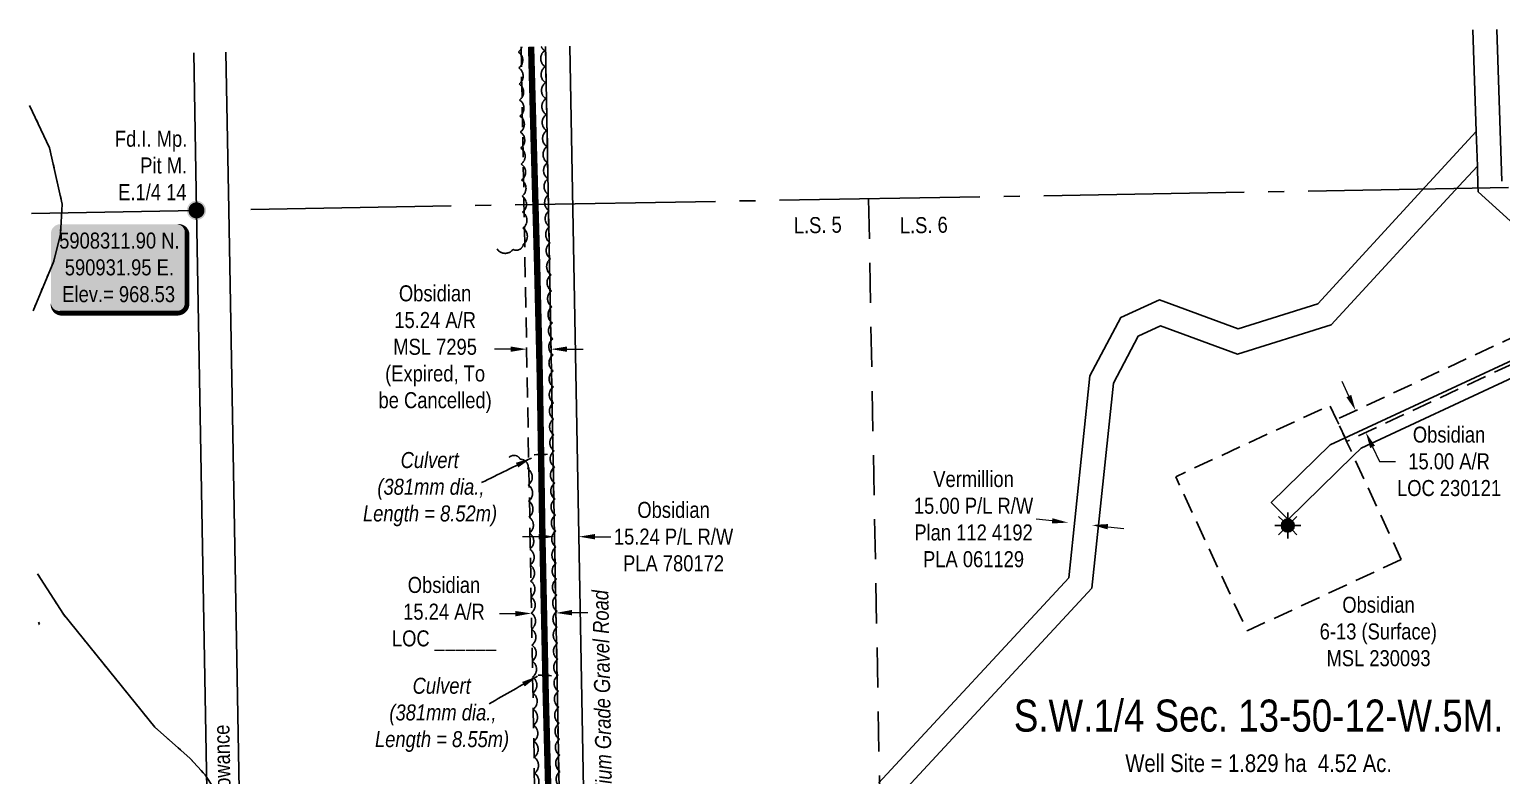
# Model space of a CAD drawing. Extents: x 588922 to 592870, y 5907287 to 5910216.
# Drawn here: x 590828 to 591746, y 5907959 to 5908425 of the extents above; entities that cross this region are included whole.
import ezdxf
from ezdxf.enums import TextEntityAlignment as Align

# ---------------------------------------------------------------- set-up
doc = ezdxf.new("R2010")
doc.units = 0
doc.header["$LTSCALE"] = 5
doc.header["$PDSIZE"] = 0.5
for name, pattern in [('0', [1, 1, 0]), ('foc-ACCESSROAD', [3.75, 2.5, -1.25]), ('foc-LSD', [8, 5, -3]), ('foc-QUARTERLINE', [33, 25, -3, 2, -3]), ('foc-WHEELTRACKS', [2, 0.4, -1.6])]:
    doc.linetypes.add(name, pattern=pattern)
doc.layers.get('Defpoints').update_dxf_attribs({"color": 9})
for name, color, linetype, lineweight in [('AS-GENERAL', 48, 'Continuous', 18), ('C-AR-T', 13, 'Continuous', 9), ('C-RW-T', 13, 'Continuous', 9), ('C-WS-T', 13, 'Continuous', 9), ('F-RW-T', 190, 'Continuous', 9)]:
    doc.layers.add(name, color=color, linetype=linetype, lineweight=lineweight)
for name, color, linetype in [('AS-ROADS', 254, 'Continuous'), ('C-AR', 13, 'foc-ACCESSROAD'), ('C-RW', 13, 'Continuous'), ('C-SYMBOL', 7, 'Continuous'), ('C-WS', 13, 'foc-ACCESSROAD'), ('C-WS-S', 8, 'Continuous'), ('DETAIL-T', 7, 'Continuous'), ('F-RW', 190, 'Continuous'), ('L-AREAREQUIRED', 7, 'Continuous'), ('L-MON', 1, 'Continuous'), ('L-QSEC', 8, 'foc-QUARTERLINE'), ('L-ROAD-T', 7, 'Continuous'), ('L-SEC', 7, 'Continuous'), ('L-SECTION-LSD', 7, 'foc-LSD'), ('T-BUSH', 110, '0'), ('T-CREEK', 160, 'Continuous'), ('T-WATER-P3', 160, 'foc-WHEELTRACKS')]:
    doc.layers.add(name, color=color, linetype=linetype)
doc.styles.add('100L', font='ARIALN.TTF', dxfattribs={"height": 11})
doc.styles.add('175L', font='ARIALN.TTF', dxfattribs={"height": 20})
doc.styles.add('80', font='ARIALN.TTF', dxfattribs={"height": 10})
doc.styles.add('80CG', font='ARIALN.TTF', dxfattribs={"height": 10})
doc.styles.add('80L', font='ARIALN.TTF', dxfattribs={"height": 10})
doc.styles.add('foc-LtypeFont', font='ARIALN.TTF', dxfattribs={"height": 7.35})
doc.linetypes.add('foc-TOPO-flowdirection-NOLINE', pattern='A,0,[">",foc-LtypeFont,S=0.3,R=0,X=0,Y=-0.945],-20,[">",foc-LtypeFont,S=0.3,R=0,X=0,Y=-0.945],0', length=20)
doc.dimstyles.new('Compass 5 000', dxfattribs={"dimscale": 5, "dimtxt": 9, "dimasz": 2, "dimexe": 0.2, "dimexo": 0.0625, "dimgap": 0.5, "dimtad": 0, "dimtih": 1, "dimtoh": 1, "dimzin": 0, "dimdsep": 46, "dimtxsty": '80CG', "dimcen": 0.1, "dimse1": 1, "dimse2": 1, "dimclrd": 256, "dimclrt": 256, "dimaunit": 1, "dimadec": 4, "dimazin": 0, "dimtfac": 0.06, "dimtofl": 0, "dimtmove": 0, "dimatfit": 1, "dimfxl": 0.2, "dimtolj": 1, "dimtzin": 0, "dimlwd": -1, "dimarcsym": 0})

# ---------------------------------------------------------------- blocks, each defined once
blk = doc.blocks.new('*D45')
at = {"layer": 'C-AR-T', "transparency": 16777216}
for p, q in [((591651.15, 5908196.04), (591646.92, 5908205.1)), ((591665.97, 5908164.32), (591670.2, 5908155.26)), ((591670.2, 5908155.26), (591680.2, 5908155.26))]:
    blk.add_line(p, q, dxfattribs=at)
for points in [[(591652.66, 5908196.74), (591649.64, 5908195.33), (591655.39, 5908186.98)], [(591667.48, 5908165.03), (591664.46, 5908163.61), (591661.74, 5908173.38)]]:
    blk.add_solid(points, dxfattribs=at)
at = {"layer": 'Defpoints', "color": 0, "transparency": 16777216}
for p in [(591663.41, 5908190.73), (591661.74, 5908173.38), (591669.76, 5908177.13)]:
    blk.add_point(p, dxfattribs=at)
at = {"layer": 'C-AR-T', "transparency": 16777216, "insert": (591713.71, 5908155.26), "char_height": 10, "attachment_point": 5, "style": '80CG'}
blk.add_mtext('\\A1;Obsidian\\P15.00 A/R\\PLOC 230121', dxfattribs=at)
blk = doc.blocks.new('*D48')
at = {"layer": 'C-AR-T', "transparency": 16777216}
for p, q in [((591128.02, 5908225.3), (591118.02, 5908225.3)), ((591163.25, 5908225.31), (591173.25, 5908225.31))]:
    blk.add_line(p, q, dxfattribs=at)
for points in [[(591128.02, 5908226.97), (591128.02, 5908223.64), (591138.02, 5908225.3)], [(591163.25, 5908226.97), (591163.25, 5908223.64), (591153.25, 5908225.31)]]:
    blk.add_solid(points, dxfattribs=at)
at = {"layer": 'Defpoints', "color": 0, "transparency": 16777216}
for p in [(591138.02, 5908225.3), (591138.04, 5908059.38), (591153.26, 5908059.38)]:
    blk.add_point(p, dxfattribs=at)
at = {"layer": 'C-AR-T', "transparency": 16777216, "insert": (591080.9, 5908225.3), "char_height": 10, "attachment_point": 5, "style": '80CG'}
blk.add_mtext('\\A1;Obsidian\\P15.24 A/R\\PMSL 7295\\P(Expired, To\\Pbe Cancelled)', dxfattribs=at)
blk = doc.blocks.new('*D51')
at = {"layer": 'C-RW-T', "transparency": 16777216}
for p, q in [((591145.47, 5908108.3), (591135.47, 5908108.3)), ((591180.62, 5908108.3), (591190.62, 5908108.29))]:
    blk.add_line(p, q, dxfattribs=at)
for points in [[(591145.47, 5908109.97), (591145.46, 5908106.63), (591155.47, 5908108.3)], [(591180.62, 5908109.96), (591180.62, 5908106.63), (591170.62, 5908108.3)]]:
    blk.add_solid(points, dxfattribs=at)
at = {"layer": 'Defpoints', "color": 0, "transparency": 16777216}
for p in [(591170.62, 5908108.3), (591155.45, 5908012.8), (591170.61, 5908012.79)]:
    blk.add_point(p, dxfattribs=at)
at = {"layer": 'C-RW-T', "transparency": 16777216, "insert": (591229.71, 5908108.29), "char_height": 10, "attachment_point": 5, "style": '80CG'}
blk.add_mtext('\\A1;Obsidian\\P15.24 P/L R/W\\PPLA 780172', dxfattribs=at)
blk = doc.blocks.new('*D64')
at = {"layer": 'Defpoints', "color": 0, "transparency": 16777216}
for p in [(591475.76, 5908115.76), (591475.9, 5908117.13), (591490.67, 5908114.2)]:
    blk.add_point(p, dxfattribs=at)
at = {"layer": 'F-RW-T', "transparency": 16777216}
for p, q in [((591465.96, 5908118.17), (591456.01, 5908119.21)), ((591500.76, 5908114.53), (591510.7, 5908113.49))]:
    blk.add_line(p, q, dxfattribs=at)
for points in [[(591466.13, 5908119.83), (591465.79, 5908116.52), (591475.9, 5908117.13)], [(591500.93, 5908116.19), (591500.58, 5908112.88), (591490.81, 5908115.57)]]:
    blk.add_solid(points, dxfattribs=at)
at = {"layer": 'F-RW-T', "transparency": 16777216, "insert": (591416.93, 5908119.21), "char_height": 10, "attachment_point": 5, "style": '80CG'}
blk.add_mtext('\\A1;Vermillion\\P15.00 P/L R/W\\PPlan 112 4192\\PPLA 061129', dxfattribs=at)
blk = doc.blocks.new('GAS')
h = blk.add_hatch(color=255)
h.dxf.hatch_style = 1
edge = h.paths.add_edge_path()
edge.add_arc((0, 0), 0.9, 0, 360)
for p, q in [((-0.81, 0), (-1.62, 0)), ((-0.57, 0.57), (-1.14, 1.14)), ((0, 0.81), (0, 1.62)), ((0.57, 0.57), (1.14, 1.14)), ((1.62, 0), (0.81, 0)), ((-0.57, -0.57), (-1.14, -1.14)), ((0, -0.81), (0, -1.62)), ((1.14, -1.14), (0.57, -0.57))]:
    blk.add_line(p, q)
blk.add_circle((0, 0), 0.8)
blk = doc.blocks.new('fdia')
at = {"color": 255, "const_width": 1}
blk.add_lwpolyline([(-0.5, 0, 1), (0.5, 0, 1)], format="xyb", close=True, dxfattribs=at)
blk = doc.blocks.new('Fdiaa')
blk.add_blockref('fdia', (0, 0))
blk = doc.blocks.new('fdib')
at = {"color": 1, "const_width": 1.6}
blk.add_lwpolyline([(-0.4, 0, 1), (0.4, 0, 1)], format="xyb", close=True, dxfattribs=at)
at = {"color": 1}
blk.add_circle((0, 0), 0.8, dxfattribs=at)
blk = doc.blocks.new('Fdibb')
blk.add_blockref('fdib', (0, 0))
blk = doc.blocks.new('fdicc')
for name in ['Fdibb', 'Fdiaa']:
    blk.add_blockref(name, (0, 0))
blk = doc.blocks.new('FDI')
blk.add_blockref('fdicc', (0, 0))
blk = doc.blocks.new('*D73')
at = {"layer": 'C-AR-T', "transparency": 16777216}
for p, q in [((591131.03, 5908060.27), (591121.03, 5908060.08)), ((591166.25, 5908060.91), (591176.25, 5908061.09))]:
    blk.add_line(p, q, dxfattribs=at)
for points in [[(591131, 5908061.93), (591131.06, 5908058.6), (591141.02, 5908060.45)], [(591166.22, 5908062.58), (591166.28, 5908059.24), (591156.25, 5908060.73)]]:
    blk.add_solid(points, dxfattribs=at)
at = {"layer": 'Defpoints', "color": 0, "transparency": 16777216}
for p in [(591140.91, 5908066.47), (591156.14, 5908066.75), (591141.02, 5908060.45)]:
    blk.add_point(p, dxfattribs=at)
at = {"layer": 'C-AR-T', "transparency": 16777216, "insert": (591086.42, 5908060.08), "char_height": 10, "attachment_point": 5, "style": '80CG'}
blk.add_mtext('\\A1;Obsidian\\P15.24 A/R\\PLOC ______', dxfattribs=at)
blk = doc.blocks.new('*U86')
h = blk.add_hatch(color=254)
edge = h.paths.add_edge_path()
edge.add_line((-36.5, -28.5), (36.5, -28.5))
edge.add_arc((36.5, -22.5), 6, 270, 360)
edge.add_line((42.5, -22.5), (42.5, 21))
edge.add_arc((36.5, 21), 6, 0, 90)
edge.add_line((36.5, 27), (-36.5, 27))
edge.add_arc((-36.5, 21), 6, 90, 180)
edge.add_line((-42.5, 21), (-42.5, -22.5))
edge.add_arc((-36.5, -22.5), 6, 180, 270)
at = {"color": 1, "flags": 128}
blk.add_lwpolyline([(-36.5, -28.5, 3, 3, 0), (36.5, -28.5, 3, 3, 0.414214), (42.5, -22.5, 3, 3, 0), (42.5, 21, 3, 0, 0.414214), (36.5, 27, 0, 0, 0), (-36.5, 27, 0, 0, 0.414214), (-42.5, 21, 0, 0, 0), (-42.5, -22.5, 0, 3, 0.414214)], format="xyseb", close=True, dxfattribs=at)
blk.add_lwpolyline([(-39.72, -16.35, 0, 10, 0), (0, 0, 5, 5, 0)], format="xyseb", dxfattribs=at)
at = {"color": 1, "style": '80'}
blk.add_attdef('ENTER_TEXT_001', (-35.99, -5), '', height=10, dxfattribs=at)

msp = doc.modelspace()

# ---------------------------------------------------------------- linework, layer by layer
at = {"layer": 'AS-GENERAL', "const_width": 1, "flags": 128}
for points in [[(591151.074, 5908159.697), (591142.562, 5908159.446)], [(591145.127, 5908021.91), (591153.664, 5908021.565)]]:
    msp.add_lwpolyline(points, dxfattribs=at)
at = {"layer": 'AS-ROADS', "const_width": 3.998, "flags": 128}
msp.add_lwpolyline([(591140.802, 5908413.977), (591142.467, 5908352.957), (591144.579, 5908277.085), (591146.255, 5908207.142), (591147.914, 5908105.327), (591149.956, 5908008.928), (591152.202, 5907924.423), (591153.844, 5907857.311), (591154.408, 5907809.695), (591155.299, 5907795.167), (591156.527, 5907785.538), (591158.963, 5907775.686), (591163.116, 5907765.911)], dxfattribs=at)
at = {"layer": 'C-AR', "flags": 128}
msp.add_lwpolyline([(591134.565, 5908413.865), (591146.139, 5907780.591), (591161.369, 5907780.912), (591149.796, 5908414.138)], dxfattribs=at)
msp.add_lwpolyline([(591753.411, 5908216.159), (591649.757, 5908167.791), (591648.783, 5908169.895), (591643.453, 5908181.411), (591753.103, 5908232.577), (591886.502, 5908294.826), (591889.726, 5908296.33), (591920.223, 5908310.561), (591935.11, 5908317.508), (591949.312, 5908324.136), (591963.198, 5908330.616), (591966.277, 5908315.491), (591957.429, 5908311.363), (591952.391, 5908309.012), (591923.71, 5908295.627), (591893.539, 5908281.548), (591753.411, 5908216.159)], close=True, dxfattribs=at)
at = {"layer": 'C-RW', "flags": 128}
msp.add_lwpolyline([(591165.027, 5908414.411), (591176.599, 5907781.234), (591161.369, 5907780.912), (591149.796, 5908414.138)], dxfattribs=at)
at = {"layer": 'C-RW'}
msp.add_lwpolyline([(591753.572, 5908207.534), (591658.901, 5908163.587), (591653.943, 5908158.746), (591613.202, 5908118.971), (591602.727, 5908129.689), (591639.5, 5908165.585), (591753.368, 5908218.449)], dxfattribs=at)
at = {"layer": 'C-WS', "flags": 128}
msp.add_lwpolyline([(591683.886, 5908094.046), (591587.642, 5908049.504), (591543.1, 5908145.748), (591639.344, 5908190.29), (591643.453, 5908181.411), (591648.783, 5908169.895), (591649.757, 5908167.791), (591653.943, 5908158.746), (591683.886, 5908094.046)], close=True, dxfattribs=at)
msp.add_lwpolyline([(590833.357, 5908055.028), (590834.073, 5908053.888), (590833.384, 5908053.458)], dxfattribs=at)
at = {"layer": 'F-RW'}
for points in [[(591751.741, 5908305.374), (591731.812, 5908323.504), (591731.706, 5908327.289), (591731.362, 5908339.509), (591730.715, 5908361.157), (591728.55, 5908424.515)], [(591743.418, 5908424.782), (591746.623, 5908330.127)], [(591357.639, 5907954.475), (591476.368, 5908082.715), (591489.571, 5908208.607), (591508.768, 5908245.003), (591533.033, 5908256.143), (591582.141, 5908237.924), (591631.857, 5908253.526), (591699.077, 5908326.711), (591730.715, 5908361.157), (591731.362, 5908339.509), (591719.904, 5908327.081), (591640.131, 5908240.552), (591640.131, 5908240.552), (591581.669, 5908222.152), (591533.626, 5908239.923), (591519.658, 5908233.509), (591504.183, 5908204.174), (591490.755, 5908076.245), (591372.646, 5907948.675)]]:
    msp.add_lwpolyline(points, dxfattribs=at)
at = {"layer": 'L-QSEC'}
for p, q in [((591750.8, 5908326.083), (590952.056, 5908312.245)), ((590828.891, 5908309.976), (590931.951, 5908311.897))]:
    msp.add_line(p, q, dxfattribs=at)
at = {"layer": 'L-SEC'}
for p, q in [((590930.252, 5908410.201), (590931.951, 5908311.897)), ((590952.056, 5908312.251), (590950.357, 5908410.562))]:
    msp.add_line(p, q, dxfattribs=at)
at = {"layer": 'L-SECTION-LSD'}
msp.add_line((591351.428, 5908319.164), (591366.523, 5907515.354), dxfattribs=at)
at = {"layer": 'T-BUSH', "flags": 128}
for points in [[(591119.547, 5908287.805, 0.520567), (591129.539, 5908287.555, 0.5205671), (591135.995, 5908290.832, 0.5205671), (591135.718, 5908300.824, 0.5205671), (591135.44, 5908310.816, 0.5205671), (591135.163, 5908320.807, 0.5205671), (591134.886, 5908330.799, 0.5205671), (591134.608, 5908340.791, 0.5205671), (591134.331, 5908350.782, 0.5205671), (591134.095, 5908360.775, 0.5205671), (591133.858, 5908370.768, 0.5205671), (591133.622, 5908380.76, 0.5205671), (591133.386, 5908390.753, 0.5205671), (591133.149, 5908400.746, 0.5205671), (591132.834, 5908410.736, 0.16076), (591135.023, 5908413.873, 0.16076)], [(591147.1, 5908414.09, 0.1381567), (591149.273, 5908411.595, 0.5205671), (591149.539, 5908401.603, 0.5205671), (591149.766, 5908391.61, 0.5205671), (591149.993, 5908381.617, 0.5205671), (591150.22, 5908371.624, 0.5205671), (591150.447, 5908361.631, 0.5205671), (591150.691, 5908351.638, 0.5205671), (591151.021, 5908341.648, 0.5205671), (591151.352, 5908331.658, 0.5205671), (591151.682, 5908321.668, 0.5205671), (591152.012, 5908311.678, 0.5205671), (591152.342, 5908301.688, 0.5205671), (591152.672, 5908291.698, 0.5205671), (591152.964, 5908281.707, 0.5205671), (591153.249, 5908271.715, 0.5205671), (591153.534, 5908261.724, 0.5205671), (591153.819, 5908251.732, 0.5205671), (591154.104, 5908241.741, 0.5205671), (591154.389, 5908231.75, 0.5205671), (591154.525, 5908221.755, 0.5205671), (591154.61, 5908211.76, 0.5205671), (591154.695, 5908201.765, 0.5205671), (591154.78, 5908191.77, 0.5205671), (591154.866, 5908181.775, 0.5205671), (591155.016, 5908171.78, 0.5205671), (591155.206, 5908161.787, 0.5205671), (591155.395, 5908151.793, 0.5205671), (591155.584, 5908141.799, 0.5205671), (591155.774, 5908131.805, 0.5205671), (591155.963, 5908121.812, 0.5205671), (591156.153, 5908111.818, 0.5205671), (591156.327, 5908101.824, 0.5205671), (591156.489, 5908091.83, 0.5205671), (591156.652, 5908081.836, 0.5205671), (591156.814, 5908071.841, 0.5205671), (591156.977, 5908061.847, 0.5205671), (591157.139, 5908051.853, 0.5205671), (591157.301, 5908041.859, 0.5205671), (591157.464, 5908031.865, 0.5205671), (591157.644, 5908021.871, 0.5205671), (591157.851, 5908011.877, 0.5205671), (591158.058, 5908001.884, 0.5205671), (591158.264, 5907991.891, 0.5205671), (591158.471, 5907981.897, 0.5205671), (591158.678, 5907971.904, 0.5205671), (591158.884, 5907961.91, 0.5205671), (591159.157, 5907951.919, 0.5205671), (591159.575, 5907941.932, 0.5205671), (591159.993, 5907931.946, 0.5205671), (591162.283, 5907923.83, 0.5205671), (591174.494, 5907923.313)], [(591127.664, 5907925.989, 0.5205671), (591137.639, 5907926.635, 0.5205671), (591143.85, 5907930.703, 0.5205671), (591143.55, 5907940.694, 0.5205671), (591143.249, 5907950.685, 0.5205671), (591142.948, 5907960.676, 0.5205671), (591142.715, 5907970.669, 0.5205671), (591142.513, 5907980.662, 0.5205671), (591142.31, 5907990.656, 0.5205671), (591142.108, 5908000.649, 0.5205671), (591141.905, 5908010.643, 0.5205671), (591141.702, 5908020.636, 0.5205671), (591141.495, 5908030.63, 0.5205671), (591141.287, 5908040.623, 0.5205671), (591141.08, 5908050.616, 0.5205671), (591140.873, 5908060.61, 0.5205671), (591140.666, 5908070.603, 0.5205671), (591140.456, 5908080.596, 0.5205671), (591140.217, 5908090.589, 0.5205671), (591139.978, 5908100.582, 0.5205671), (591139.739, 5908110.574, 0.5205671), (591139.5, 5908120.567, 0.5205671), (591139.261, 5908130.56, 0.5205671), (591139.022, 5908140.552, 0.5205671), (591138.782, 5908150.545, 0.5205671), (591133.988, 5908156.578, 0.5205671), (591127.024, 5908157.727, 0.5205671)]]:
    msp.add_lwpolyline(points, format="xyb", dxfattribs=at)
at = {"layer": 'T-CREEK', "linetype": 'foc-TOPO-flowdirection-NOLINE', "flags": 128}
for points in [[(590827.71, 5908377.358), (590840.282, 5908351.017), (590848.181, 5908315.681), (590847.049, 5908297.056), (590842.897, 5908280.192), (590829.955, 5908249.238)], [(590832.831, 5908085.045), (590848.927, 5908059.916), (590905.873, 5907989.532), (590927.858, 5907970.14), (590937.346, 5907959.699), (590945.479, 5907947.128), (590951.077, 5907932.066), (590961.794, 5907882.196), (590964.499, 5907843.595), (590959.441, 5907767.726), (590939.043, 5907702.398), (590910.826, 5907664.247), (590869.26, 5907621.45), (590853.358, 5907599.412)]]:
    msp.add_lwpolyline(points, dxfattribs=at)
at = {"layer": 'T-WATER-P3', "flags": 128}
for points in [[(590827.71, 5908377.358), (590840.282, 5908351.017), (590848.181, 5908315.681), (590847.049, 5908297.056), (590842.897, 5908280.192), (590829.955, 5908249.238)], [(590832.831, 5908085.045), (590848.927, 5908059.916), (590905.873, 5907989.532), (590927.858, 5907970.14), (590937.346, 5907959.699), (590945.479, 5907947.128), (590951.077, 5907932.066), (590961.794, 5907882.196), (590964.499, 5907843.595), (590959.441, 5907767.726), (590939.043, 5907702.398), (590910.826, 5907664.247), (590869.26, 5907621.45), (590853.358, 5907599.412)]]:
    msp.add_lwpolyline(points, dxfattribs=at)

# ---------------------------------------------------------------- block references
at = {"layer": 'C-WS-S', "color": 6, "xscale": 4.997760549999981, "yscale": 4.997760549999981, "zscale": 4.997760549999981}
msp.add_blockref('GAS', (591613.051, 5908115.259), dxfattribs=at)
at = {"layer": 'DETAIL-T', "color": 5}
ref = msp.add_blockref('*U86', (590883.581, 5908276.282), dxfattribs=at)
ref.add_attrib('ENTER_TEXT_001', '5908311.90 N.', (590846.262, 5908288.055), dxfattribs={"layer": '0', "color": 1, "height": 10, "style": '80'})
ref.add_attrib('ENTER_TEXT_002', '590931.95 E.', (590849.761, 5908271.347), dxfattribs={"layer": '0', "color": 1, "height": 10, "style": '80'})
ref.add_attrib('ENTER_TEXT_003', 'Elev.= 968.53', (590848.206, 5908254.639), dxfattribs={"layer": '0', "color": 1, "height": 10, "style": '80'})
at = {"layer": 'L-MON', "color": 3, "xscale": 4.997760549999981, "yscale": 4.997760549999981, "zscale": 4.997760549999981}
msp.add_blockref('FDI', (590931.951, 5908311.897), dxfattribs=at)

# ---------------------------------------------------------------- texts
at = {"layer": 'AS-GENERAL', "char_height": 9.99552, "attachment_point": 1, "style": '80L'}
for s, insert in [('\\pi23.762;{\\fArial Narrow|b0|i1|c0|p34;Culvert\\P\\pi9.2494;(381mm dia., \\P\\pi0.25952;Length = 8.52m)}', (591035.609, 5908161.119)), ('\\pi23.762;{\\fArial Narrow|b0|i1|c0|p34;Culvert\\P\\pi9.2494;(381mm dia., \\P\\pi0.25952;Length = 8.55m)}', (591043.1, 5908020.303))]:
    msp.add_mtext_dynamic_manual_height_columns(s, width=83.19686, gutter_width=50, heights=[0], dxfattribs=dict(at, insert=insert))
at = {"layer": 'AS-GENERAL', "insert": (591181.992, 5907909.428), "char_height": 9.99552, "attachment_point": 1, "rotation": 91.047034, "style": '80L'}
msp.add_mtext_dynamic_manual_height_columns('\\pi22.329;{\\fArial Narrow|b0|i1|c0|p34;Medium Grade Gravel Road}', width=187.86847, gutter_width=50, heights=[28.826], dxfattribs=at)
at = {"layer": 'C-SYMBOL', "color": 3, "style": '175L'}
msp.add_text('S.W.1/4 Sec. 13-50-12-W.5M.', height=20, dxfattribs=at).set_placement((591594.873, 5907980.67), align=Align.BOTTOM_CENTER)
at = {"layer": 'C-WS-T', "insert": (591632.684, 5908070.836), "char_height": 9.9955, "attachment_point": 1, "style": '175L'}
msp.add_mtext_dynamic_manual_height_columns('\\pi14.405;Obsidian\\P\\pi0.27086;6-13 (Surface)\\P\\pi4.5425;MSL 230093', width=72.62387, gutter_width=100, heights=[0], dxfattribs=at)
at = {"layer": 'L-AREAREQUIRED', "color": 5, "style": '100L'}
msp.add_text('Well Site = 1.829 ha  4.52 Ac.', height=11, dxfattribs=at).set_placement((591594.873, 5907958.17), align=Align.BOTTOM_CENTER)
at = {"layer": 'L-MON', "insert": (590878.701, 5908361.583), "char_height": 9.99552, "attachment_point": 1, "style": '80L'}
msp.add_mtext_dynamic_manual_height_columns('\\pi2.3295;Fd.I. Mp.\\P\\pi18.168;Pit M.\\P\\pi4.3886;E.1/4 14', width=45.57753, gutter_width=50, heights=[0], dxfattribs=at)

# ---------------------------------------------------------------- dimensions: what is measured, and where the dimension line sits
at = {"layer": 'C-AR-T', "color": 6}
for base, p1, p2, angle, text, picture, middle in [((591138.024, 5908225.305), (591153.263, 5908059.379), (591138.035, 5908059.378), 180.003773, 'Obsidian\\P15.24 A/R\\PMSL 7295\\P(Expired, To\\Pbe Cancelled)', '*D48', (591080.896, 5908225.303)), ((591661.736, 5908173.381), (591663.41, 5908190.726), (591669.76, 5908177.128), 295.030939, 'Obsidian\\P15.00 A/R\\PLOC 230121', '*D45', (591713.711, 5908155.259))]:
    dim = msp.add_linear_dim(base=base, p1=p1, p2=p2, angle=angle, text=text, dimstyle='Compass 5 000', dxfattribs=at)
    dim.commit()
    dim.dimension.update_dxf_attribs({"geometry": picture, "text_midpoint": middle, "dimtype": 161})
dim = msp.add_aligned_dim(p1=(591156.145, 5908066.751), p2=(591140.914, 5908066.473), distance=6.025, text='Obsidian\\P15.24 A/R\\PLOC ______', dimstyle='Compass 5 000', dxfattribs=at)
dim.commit()
dim.dimension.update_dxf_attribs({"geometry": '*D73', "text_midpoint": (591086.423, 5908060.084)})
at = {"layer": 'C-RW-T', "color": 6}
dim = msp.add_linear_dim(base=(591170.621, 5908108.297), p1=(591155.452, 5908012.795), p2=(591170.608, 5908012.793), angle=359.991869, text='Obsidian\\P15.24 P/L R/W\\PPLA 780172', dimstyle='Compass 5 000', dxfattribs=at)
dim.commit()
dim.dimension.update_dxf_attribs({"geometry": '*D51', "text_midpoint": (591229.707, 5908108.294), "dimtype": 161})
at = {"layer": 'F-RW-T', "color": 6}
dim = msp.add_aligned_dim(p1=(591490.667, 5908114.204), p2=(591475.761, 5908115.763), distance=-1.378, text='Vermillion\\P15.00 P/L R/W\\PPlan 112 4192\\PPLA 061129', dimstyle='Compass 5 000', dxfattribs=at)
dim.commit()
dim.dimension.update_dxf_attribs({"geometry": '*D64', "text_midpoint": (591416.927, 5908119.213)})

# ---------------------------------------------------------------- leaders
at = {"layer": 'AS-GENERAL', "path_type": 1}
for points in [[(591140.989, 5908157.368), (591109.934, 5908142.022)], [(591144.691, 5908021.192), (591114.573, 5908004.033)]]:
    msp.add_leader(points, dimstyle='Compass 5 000', override={"dimgap": 0.5, "dimtad": 0}, dxfattribs=at)

# ---------------------------------------------------------------- next in the draw order: texts
at = {"layer": 'L-ROAD-T', "insert": (590943.784, 5907916.492), "char_height": 9.9955, "width": 150.04686, "attachment_point": 2, "rotation": 90.99041, "style": '80L', "bg_fill": 3, "box_fill_scale": 1.15, "bg_fill_color": 256, "bg_fill_true_color": 256, "bg_fill_transparency": 0}
msp.add_mtext('Government Road Allowance', dxfattribs=at)
at = {"layer": 'L-SECTION-LSD', "attachment_point": 1, "rotation": 1.010367, "style": '100L', "bg_fill": 3, "box_fill_scale": 1.5, "bg_fill_color": 256, "bg_fill_transparency": 0}
for s, width, insert, char_height in [('\\pi1.7714;L.S. 5', 30.40114, (591302.886, 5908307.446), 9.99552), ('L.S. 6', 30.48313, (591370.815, 5908307.446), 9.9955)]:
    msp.add_mtext_dynamic_manual_height_columns(s, width=width, gutter_width=55, heights=[0], dxfattribs=dict(at, insert=insert, char_height=char_height))

# ---------------------------------------------------------------- next in the draw order: linework, layer by layer
at = {"layer": 'L-SEC'}
for p, q in [((590946.5, 5907507.815), (590931.951, 5908311.897)), ((590966.604, 5907508.176), (590952.056, 5908312.261))]:
    msp.add_line(p, q, dxfattribs=at)

doc.saveas('drawing.dxf')
